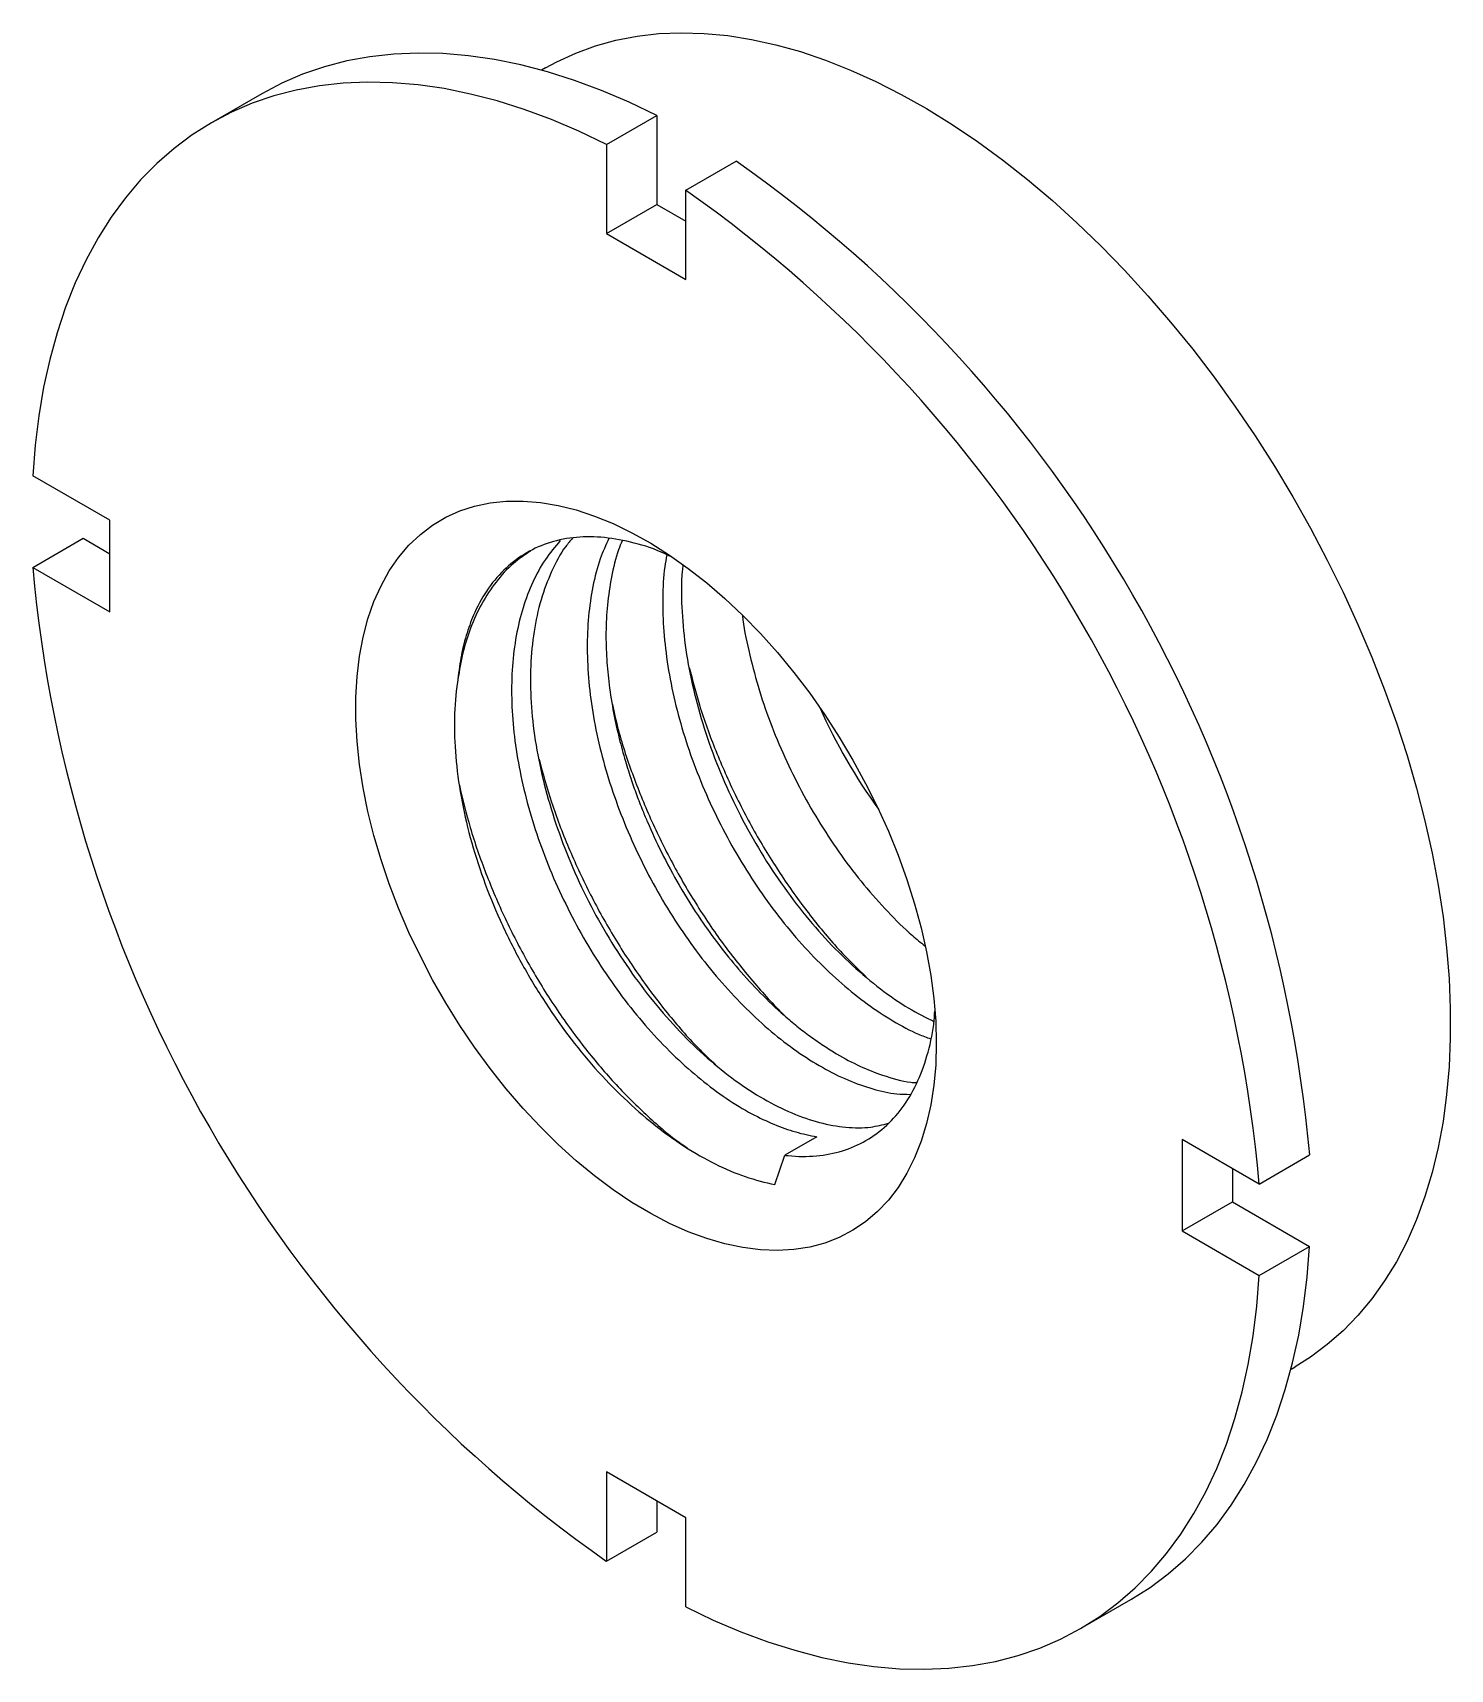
# Paper-space layout '_Isometric' of a CAD drawing. Header units: inches. Extents: x -0.73 to 0.83, y -0.91 to 0.9.
import ezdxf

# ---------------------------------------------------------------- set-up
doc = ezdxf.new("R2010")
doc.units = ezdxf.units.IN
doc.header["$MEASUREMENT"] = 0

psp = doc.layouts.new('_Isometric')

# ---------------------------------------------------------------- linework, layer by layer
at = {"color": 7, "linetype": 'Continuous', "lineweight": 25}
for p, q in [((-0.1668, 0.8606), (-0.1713, 0.858)), ((-0.4803, 0.832), (-0.536, 0.7999)), ((-0.0995, 0.776), (-0.0438, 0.8081)), ((-0.0438, 0.8081), (-0.0438, 0.7096)), ((-0.0995, 0.776), (-0.0995, 0.6774)), ((-0.0118, 0.7254), (0.0438, 0.7575)), ((-0.0118, 0.6268), (-0.0118, 0.7254)), ((-0.0995, 0.6774), (-0.0438, 0.7096)), ((-0.0438, 0.7096), (-0.0118, 0.6911)), ((-0.0995, 0.6774), (-0.0118, 0.6268)), ((-0.6482, 0.3606), (-0.7336, 0.4098)), ((-0.6482, 0.2593), (-0.6482, 0.3606)), ((-0.7336, 0.3086), (-0.6779, 0.3407)), ((-0.6779, 0.3407), (-0.6482, 0.3236)), ((-0.7336, 0.3086), (-0.6482, 0.2593)), ((0.133, -0.3206), (0.0976, -0.3411)), ((0.5369, -0.3236), (0.5369, -0.4248)), ((0.6222, -0.3729), (0.5369, -0.3236)), ((0.0867, -0.3733), (0.0976, -0.3411)), ((0.6222, -0.3729), (0.6779, -0.3407)), ((0.5925, -0.3557), (0.5925, -0.3927)), ((0.5369, -0.4248), (0.5925, -0.3927)), ((0.5925, -0.3927), (0.6779, -0.442)), ((0.5369, -0.4248), (0.6222, -0.4741)), ((0.6222, -0.4741), (0.6779, -0.442)), ((0.6573, -0.5775), (0.6618, -0.5749)), ((-0.0118, -0.7417), (-0.0995, -0.6911)), ((-0.0995, -0.6911), (-0.0995, -0.7896)), ((-0.0438, -0.7232), (-0.0438, -0.7575)), ((-0.0995, -0.7896), (-0.0438, -0.7575)), ((-0.0118, -0.8403), (-0.0118, -0.7417)), ((0.4246, -0.8642), (0.4803, -0.832))]:
    psp.add_line(p, q, dxfattribs=at)
at = {"color": 7, "linetype": 'Continuous', "lineweight": 25, "flags": 128}
for points in [[(-0.1668, 0.8606), (-0.1543, 0.8674), (-0.1334, 0.877), (-0.1116, 0.8849), (-0.089, 0.8912), (-0.0656, 0.8956), (-0.0415, 0.8984), (-0.0167, 0.8994), (0.0087, 0.8987), (0.0346, 0.8962), (0.0611, 0.892), (0.0879, 0.8861), (0.1151, 0.8785), (0.1427, 0.8692), (0.1704, 0.8582), (0.1984, 0.8456), (0.2264, 0.8313), (0.2545, 0.8155), (0.2826, 0.7981), (0.3106, 0.7792), (0.3385, 0.7588), (0.3661, 0.7371), (0.3935, 0.7139), (0.4205, 0.6895), (0.4472, 0.6638), (0.4734, 0.6369), (0.499, 0.6088), (0.5241, 0.5797), (0.5486, 0.5496), (0.5723, 0.5186), (0.5953, 0.4866), (0.6175, 0.4539), (0.6389, 0.4205), (0.6594, 0.3865), (0.6789, 0.3518), (0.6974, 0.3167), (0.7149, 0.2812), (0.7313, 0.2454), (0.7466, 0.2094), (0.7607, 0.1731), (0.7737, 0.1369), (0.7855, 0.1006), (0.796, 0.0644), (0.8052, 0.0285), (0.8132, -0.0073), (0.8199, -0.0427), (0.8253, -0.0776), (0.8293, -0.112), (0.832, -0.1459), (0.8333, -0.1791), (0.8333, -0.2116), (0.832, -0.2432), (0.8293, -0.2739), (0.8253, -0.3037), (0.8199, -0.3325), (0.8132, -0.3602), (0.8052, -0.3867), (0.796, -0.412), (0.7855, -0.436), (0.7737, -0.4587), (0.7607, -0.48), (0.7466, -0.4999), (0.7313, -0.5183), (0.7149, -0.5351), (0.6974, -0.5504), (0.6789, -0.5642), (0.6618, -0.5749)], [(-0.0438, 0.8081), (-0.0743, 0.8227), (-0.1047, 0.8355), (-0.1348, 0.8467), (-0.1646, 0.8561), (-0.1941, 0.8638), (-0.2233, 0.8698), (-0.2519, 0.8739), (-0.2801, 0.8764), (-0.3077, 0.877), (-0.3346, 0.8759), (-0.3609, 0.8729), (-0.3865, 0.8682), (-0.4112, 0.8618), (-0.4352, 0.8536), (-0.4582, 0.8436), (-0.4803, 0.832)], [(-0.0995, 0.776), (-0.13, 0.7905), (-0.1603, 0.8034), (-0.1905, 0.8145), (-0.2203, 0.824), (-0.2498, 0.8317), (-0.2789, 0.8376), (-0.3076, 0.8418), (-0.3358, 0.8442), (-0.3634, 0.8449), (-0.3903, 0.8437), (-0.4166, 0.8408), (-0.4422, 0.8361), (-0.4669, 0.8296), (-0.4909, 0.8214), (-0.5139, 0.8115), (-0.536, 0.7998), (-0.5572, 0.7865), (-0.5773, 0.7715), (-0.5964, 0.7549), (-0.6143, 0.7367), (-0.6312, 0.7169), (-0.6469, 0.6956), (-0.6613, 0.6728), (-0.6746, 0.6486), (-0.6866, 0.623), (-0.6973, 0.5961), (-0.7067, 0.5679), (-0.7147, 0.5384), (-0.7215, 0.5079), (-0.7269, 0.4762), (-0.7309, 0.4435), (-0.7336, 0.4098)], [(0.2652, -0.2174), (0.2645, -0.241), (0.2625, -0.2637), (0.2591, -0.2854), (0.2545, -0.3061), (0.2485, -0.3256), (0.2412, -0.3439), (0.2327, -0.3609), (0.223, -0.3766), (0.2122, -0.3907), (0.2002, -0.4034), (0.1871, -0.4145), (0.173, -0.424), (0.158, -0.4319), (0.142, -0.4381), (0.1253, -0.4426), (0.1077, -0.4453), (0.0895, -0.4463), (0.0707, -0.4456), (0.0513, -0.4432), (0.0315, -0.439), (0.0114, -0.4332), (-0.0091, -0.4256), (-0.0297, -0.4164), (-0.0505, -0.4056), (-0.0713, -0.3932), (-0.092, -0.3793), (-0.1125, -0.364), (-0.1328, -0.3472), (-0.1528, -0.3291), (-0.1724, -0.3098), (-0.1915, -0.2894), (-0.2101, -0.2678), (-0.2279, -0.2453), (-0.2451, -0.2218), (-0.2615, -0.1976), (-0.277, -0.1727), (-0.2915, -0.1471), (-0.3051, -0.1211), (-0.3177, -0.0948), (-0.3291, -0.0681), (-0.3394, -0.0413), (-0.3485, -0.0145), (-0.3564, 0.0122), (-0.363, 0.0388), (-0.3683, 0.0651), (-0.3723, 0.0909), (-0.375, 0.1163), (-0.3764, 0.141), (-0.3764, 0.165), (-0.375, 0.1881), (-0.3723, 0.2104), (-0.3683, 0.2316), (-0.363, 0.2517), (-0.3564, 0.2707), (-0.3485, 0.2883), (-0.3394, 0.3046), (-0.3291, 0.3195), (-0.3177, 0.333), (-0.3051, 0.3449), (-0.2915, 0.3552), (-0.277, 0.3639), (-0.2615, 0.3709), (-0.2451, 0.3762), (-0.2279, 0.3799), (-0.2101, 0.3818), (-0.1915, 0.3819), (-0.1724, 0.3804), (-0.1528, 0.377), (-0.1328, 0.372), (-0.1125, 0.3653), (-0.092, 0.3569), (-0.0713, 0.3469), (-0.0505, 0.3353), (-0.0297, 0.3222), (-0.0091, 0.3075), (0.0114, 0.2915), (0.0315, 0.2741), (0.0513, 0.2554), (0.0707, 0.2355), (0.0895, 0.2144), (0.1077, 0.1924), (0.1253, 0.1694), (0.142, 0.1455), (0.158, 0.1209), (0.173, 0.0957), (0.1871, 0.0699), (0.2002, 0.0437), (0.2122, 0.0172), (0.223, -0.0095), (0.2327, -0.0363), (0.2412, -0.0632), (0.2485, -0.0898), (0.2545, -0.1163), (0.2591, -0.1423), (0.2625, -0.1679), (0.2645, -0.193), (0.2652, -0.2174)], [(0.4803, -0.832), (0.4803, -0.832), (0.5015, -0.8187), (0.5216, -0.8037), (0.5407, -0.787), (0.5587, -0.7688), (0.5755, -0.749), (0.5912, -0.7277), (0.6056, -0.7049), (0.6189, -0.6807), (0.6309, -0.6551), (0.6416, -0.6282), (0.651, -0.6), (0.6591, -0.5706), (0.6658, -0.54), (0.6712, -0.5083), (0.6752, -0.4756), (0.6779, -0.442)], [(-0.0118, -0.8403), (0.0187, -0.8548), (0.049, -0.8676), (0.0791, -0.8788), (0.109, -0.8882), (0.1385, -0.896), (0.1676, -0.9019), (0.1963, -0.9061), (0.2244, -0.9085), (0.252, -0.9091), (0.279, -0.908), (0.3053, -0.9051), (0.3308, -0.9004), (0.3556, -0.8939), (0.3795, -0.8857), (0.4026, -0.8758), (0.4247, -0.8641), (0.4458, -0.8508), (0.4659, -0.8358), (0.485, -0.8192), (0.503, -0.8009), (0.5198, -0.7812), (0.5355, -0.7599), (0.55, -0.7371), (0.5632, -0.7129), (0.5752, -0.6873), (0.5859, -0.6603), (0.5953, -0.6321), (0.6034, -0.6027), (0.6101, -0.5722), (0.6155, -0.5405), (0.6196, -0.5078), (0.6222, -0.4741)]]:
    psp.add_lwpolyline(points, dxfattribs=at)
at = {"color": 7, "linetype": 'Continuous', "lineweight": 25}
for centre, radius, start, end in [((-0.8206, -0.4737), 1.5044, 5.0723, 54.9277), ((-0.8763, -0.5059), 1.5044, 5.0723, 54.9277), ((0.7649, 0.4416), 1.5044, 185.0723, 234.9277), ((0.7244, 0.4182), 0.6448, 204.2134, 215.7813)]:
    psp.add_arc(centre, radius, start, end, dxfattribs=at)
for points, knots in [([(-0.0262, 0.3193), (-0.029, 0.3208), (-0.0434, 0.3282), (-0.0688, 0.3361), (-0.1018, 0.3425), (-0.133, 0.3427), (-0.1619, 0.3371), (-0.188, 0.3257), (-0.211, 0.3087), (-0.2303, 0.2865), (-0.2443, 0.2618), (-0.2539, 0.2365), (-0.2602, 0.212), (-0.2625, 0.1941), (-0.2636, 0.1851)], [0, 0, 0, 0, 0.0233404, 0.1192957, 0.2152511, 0.3112064, 0.4071618, 0.5031171, 0.5990725, 0.6950278, 0.7909832, 0.8606554, 0.9303277, 1, 1, 1, 1]), ([(-0.1834, 0.3266), (-0.1898, 0.3222), (-0.2039, 0.3128), (-0.2218, 0.293), (-0.2377, 0.2692), (-0.2497, 0.2427), (-0.2586, 0.2149), (-0.2619, 0.195), (-0.2636, 0.1852)], [0, 0, 0, 0, 0.153988, 0.3351176, 0.512196, 0.6852228, 0.8444071, 1, 1, 1, 1]), ([(-0.1504, 0.3383), (-0.1561, 0.3315), (-0.1676, 0.3178), (-0.1813, 0.2928), (-0.1921, 0.2645), (-0.1996, 0.2333), (-0.2039, 0.1996), (-0.2047, 0.1638), (-0.2022, 0.1265), (-0.1964, 0.0879), (-0.1874, 0.0486), (-0.1753, 0.0091), (-0.1603, -0.03), (-0.1425, -0.0684), (-0.1224, -0.1056), (-0.1001, -0.1411), (-0.0759, -0.1744), (-0.0501, -0.2052), (-0.0231, -0.2331), (0.0047, -0.2576), (0.033, -0.2787), (0.0601, -0.2952), (0.0858, -0.3073), (0.1099, -0.316), (0.1253, -0.3191), (0.133, -0.3206)], [0, 0, 0, 0, 0.04325, 0.087485, 0.131716, 0.176088, 0.220319, 0.264552, 0.308926, 0.353158, 0.39739, 0.441762, 0.485993, 0.530224, 0.574597, 0.618828, 0.66306, 0.707432, 0.751664, 0.795895, 0.840268, 0.884499, 0.922969, 0.961531, 1, 1, 1, 1]), ([(-0.1368, 0.3409), (-0.1394, 0.3379), (-0.1486, 0.3273), (-0.1605, 0.3045), (-0.1724, 0.2732), (-0.1801, 0.2381), (-0.1838, 0.2001), (-0.1833, 0.1597), (-0.1787, 0.1176), (-0.1701, 0.0744), (-0.1577, 0.0307), (-0.1416, -0.0128), (-0.1223, -0.0555), (-0.0999, -0.0966), (-0.0748, -0.1356), (-0.0476, -0.1719), (-0.0185, -0.2049), (0.0118, -0.2341), (0.043, -0.2592), (0.0745, -0.2796), (0.1057, -0.2952), (0.1363, -0.3057), (0.1655, -0.3108), (0.1911, -0.3111), (0.2058, -0.3074), (0.2122, -0.3057)], [0, 0, 0, 0, 0.0180305, 0.0631842, 0.1083199, 0.1534299, 0.1985399, 0.2436499, 0.2887599, 0.33387, 0.3789801, 0.4240901, 0.4692002, 0.5143104, 0.5594205, 0.6045307, 0.6496408, 0.694751, 0.7398612, 0.7849715, 0.8300817, 0.875192, 0.9203023, 0.9654125, 1, 1, 1, 1]), ([(-0.0968, 0.3406), (-0.1001, 0.3332), (-0.1074, 0.3168), (-0.1149, 0.2878), (-0.1198, 0.2546), (-0.1212, 0.2193), (-0.1194, 0.1822), (-0.1143, 0.1438), (-0.1059, 0.1046), (-0.0944, 0.0651), (-0.0799, 0.0259), (-0.0627, -0.0127), (-0.0431, -0.0502), (-0.0211, -0.086), (0.0027, -0.1198), (0.0282, -0.1512), (0.055, -0.1796), (0.0827, -0.2049), (0.1109, -0.2267), (0.1393, -0.2446), (0.1675, -0.2586), (0.1951, -0.2683), (0.2182, -0.2735), (0.2315, -0.2737), (0.2364, -0.2738)], [0, 0, 0, 0, 0.038224, 0.0849, 0.131579, 0.178407, 0.225087, 0.271762, 0.318586, 0.365262, 0.411941, 0.458769, 0.505449, 0.552124, 0.598948, 0.645624, 0.692302, 0.73913, 0.785808, 0.832484, 0.879309, 0.925984, 0.972661, 1, 1, 1, 1]), ([(-0.082, 0.3379), (-0.0834, 0.3347), (-0.0886, 0.3224), (-0.0941, 0.2986), (-0.0987, 0.2679), (-0.1003, 0.2374), (-0.0995, 0.2079), (-0.0966, 0.1781), (-0.092, 0.1489), (-0.0858, 0.1206), (-0.079, 0.0957), (-0.0722, 0.0743), (-0.0655, 0.0554), (-0.0601, 0.0415), (-0.0564, 0.0327), (-0.055, 0.0293), (-0.0545, 0.0281), (-0.0543, 0.0277), (-0.0542, 0.0276), (-0.0542, 0.0275), (-0.0542, 0.0275), (-0.0542, 0.0275), (-0.0542, 0.0275), (-0.0542, 0.0275), (-0.0493, 0.0161), (-0.0383, -0.0077), (-0.0186, -0.0442), (0.0027, -0.0783), (0.0249, -0.1091), (0.0469, -0.1363), (0.0711, -0.1627), (0.0929, -0.1833), (0.1113, -0.1987), (0.1257, -0.2098), (0.1404, -0.2199), (0.1588, -0.2315), (0.1807, -0.2431), (0.2082, -0.2538), (0.2294, -0.2601), (0.2415, -0.2607), (0.2437, -0.2608)], [0, 0, 0, 0, 0.017241, 0.065888, 0.111504, 0.154089, 0.193641, 0.230161, 0.269978, 0.305428, 0.33651, 0.363223, 0.385567, 0.407352, 0.415685, 0.419211, 0.420025, 0.420423, 0.420619, 0.420668, 0.42068, 0.420686, 0.420688, 0.420688, 0.420689, 0.464039, 0.512219, 0.565227, 0.60537, 0.647898, 0.69281, 0.740106, 0.764658, 0.789806, 0.815551, 0.840864, 0.885822, 0.929842, 0.987058, 1, 1, 1, 1]), ([(-0.0327, 0.3226), (-0.0335, 0.3182), (-0.0363, 0.303), (-0.0376, 0.2746), (-0.0365, 0.2379), (-0.032, 0.1997), (-0.0243, 0.1606), (-0.0134, 0.1212), (0.0005, 0.0818), (0.0172, 0.043), (0.0364, 0.0053), (0.0579, -0.0309), (0.0813, -0.0652), (0.1066, -0.097), (0.1331, -0.126), (0.1607, -0.1519), (0.1888, -0.1744), (0.2172, -0.193), (0.2407, -0.2058), (0.2544, -0.2108), (0.2589, -0.2124)], [0, 0, 0, 0, 0.024329, 0.083437, 0.142544, 0.201841, 0.260949, 0.320058, 0.379355, 0.438465, 0.497572, 0.556868, 0.615976, 0.675087, 0.734387, 0.793498, 0.852605, 0.911901, 0.971008, 1, 1, 1, 1]), ([(-0.0148, 0.311), (-0.0151, 0.3088), (-0.017, 0.2941), (-0.0165, 0.2646), (-0.013, 0.223), (-0.0052, 0.1799), (0.0064, 0.1362), (0.0217, 0.0926), (0.0404, 0.0497), (0.0622, 0.0082), (0.0867, -0.0313), (0.1135, -0.0682), (0.1422, -0.1019), (0.1724, -0.132), (0.2034, -0.1578), (0.2337, -0.1788), (0.2534, -0.1887), (0.2626, -0.1933)], [0, 0, 0, 0, 0.012893, 0.083964, 0.155036, 0.226107, 0.297178, 0.36825, 0.439321, 0.510392, 0.581463, 0.652534, 0.723605, 0.794676, 0.865747, 0.936818, 1, 1, 1, 1]), ([(0.0508, 0.2556), (0.0508, 0.2555), (0.0521, 0.2428), (0.0577, 0.2165), (0.0677, 0.1772), (0.081, 0.1377), (0.0972, 0.0988), (0.1159, 0.0609), (0.137, 0.0243), (0.1601, -0.0103), (0.185, -0.0427), (0.2113, -0.0722), (0.234, -0.0947), (0.2479, -0.1059), (0.2525, -0.1096)], [0, 0, 0, 0, 0.000762, 0.09594, 0.191422, 0.286599, 0.381782, 0.477269, 0.572452, 0.66763, 0.763112, 0.85829, 0.953469, 1, 1, 1, 1]), ([(-0.2641, 0.1816), (-0.2679, 0.1559), (-0.2684, 0.1286), (-0.2648, 0.0852), (-0.2628, 0.0702), (-0.2574, 0.0402), (-0.254, 0.0251), (-0.2458, -0.0052), (-0.241, -0.0204), (-0.2299, -0.0511), (-0.2237, -0.0663), (-0.2102, -0.0962), (-0.2029, -0.1109), (-0.1872, -0.1399), (-0.1788, -0.1542), (-0.1521, -0.1957), (-0.1328, -0.2213), (-0.1017, -0.2565), (-0.0909, -0.2676), (-0.0691, -0.2884), (-0.0582, -0.298), (-0.0359, -0.3157), (-0.0246, -0.3239), (-0.0018, -0.3386), (0.0095, -0.3451), (0.0319, -0.3562), (0.043, -0.3609), (0.065, -0.3684), (0.076, -0.3713), (0.0867, -0.3733)], [0, 0, 0, 0, 0.125, 0.125, 0.1875, 0.1875, 0.25, 0.25, 0.3125, 0.3125, 0.375, 0.375, 0.4375, 0.4375, 0.5, 0.5, 0.625, 0.625, 0.6875, 0.6875, 0.75, 0.75, 0.8125, 0.8125, 0.875, 0.875, 0.9375, 0.9375, 1, 1, 1, 1]), ([(-0.0078, 0.1978), (-0.0043, 0.1841), (0.0035, 0.1535), (0.0208, 0.106), (0.0428, 0.0562), (0.0686, 0.0078), (0.0977, -0.0386), (0.1295, -0.0816), (0.1595, -0.117), (0.1793, -0.136), (0.1872, -0.1435)], [0, 0, 0, 0, 0.108502, 0.241741, 0.374141, 0.508222, 0.643104, 0.777725, 0.911036, 1, 1, 1, 1]), ([(-0.0929, 0.157), (-0.0908, 0.1475), (-0.0849, 0.1211), (-0.0702, 0.0776), (-0.0498, 0.0274), (-0.0254, -0.0216), (0.0024, -0.0689), (0.0332, -0.1135), (0.0663, -0.1539), (0.0897, -0.1798), (0.102, -0.1907), (0.1023, -0.191)], [0, 0, 0, 0, 0.074354, 0.206261, 0.336588, 0.468095, 0.600793, 0.733646, 0.865609, 0.995959, 1, 1, 1, 1]), ([(-0.1739, 0.0967), (-0.1696, 0.0808), (-0.1607, 0.0482), (-0.1418, -0.0012), (-0.119, -0.0508), (-0.0924, -0.0988), (-0.0627, -0.1446), (-0.0304, -0.1868), (-0.0023, -0.2191), (0.0153, -0.2354), (0.021, -0.2407)], [0, 0, 0, 0, 0.126236, 0.260306, 0.394294, 0.529906, 0.666096, 0.801792, 0.935943, 1, 1, 1, 1]), ([(-0.262, 0.0679), (-0.2583, 0.0523), (-0.2505, 0.0198), (-0.2332, -0.0297), (-0.2119, -0.0797), (-0.1868, -0.1284), (-0.1582, -0.1752), (-0.1269, -0.219), (-0.0934, -0.259), (-0.0582, -0.2944), (-0.0301, -0.3193), (-0.0138, -0.3305), (-0.0098, -0.3332)], [0, 0, 0, 0, 0.100211, 0.208222, 0.315197, 0.423436, 0.532472, 0.641448, 0.749512, 0.856478, 0.964669, 1, 1, 1, 1]), ([(0.0976, -0.3411), (0.0989, -0.3412), (0.1109, -0.3426), (0.133, -0.3427), (0.1619, -0.3371), (0.188, -0.3257), (0.211, -0.3087), (0.2303, -0.2865), (0.2457, -0.2594), (0.2566, -0.2276), (0.2625, -0.2015), (0.2633, -0.1852), (0.2635, -0.1819)], [0, 0, 0, 0, 0.014336, 0.133736, 0.253136, 0.372537, 0.491937, 0.611337, 0.730738, 0.850138, 0.969538, 1, 1, 1, 1])]:
    psp.add_open_spline(points, degree=3, knots=knots, dxfattribs=at)
psp.add_open_spline([(-0.2636, 0.1853), (-0.2638, 0.184), (-0.2639, 0.1827), (-0.2641, 0.1815)], degree=3, dxfattribs=at)

doc.saveas('drawing.dxf')
